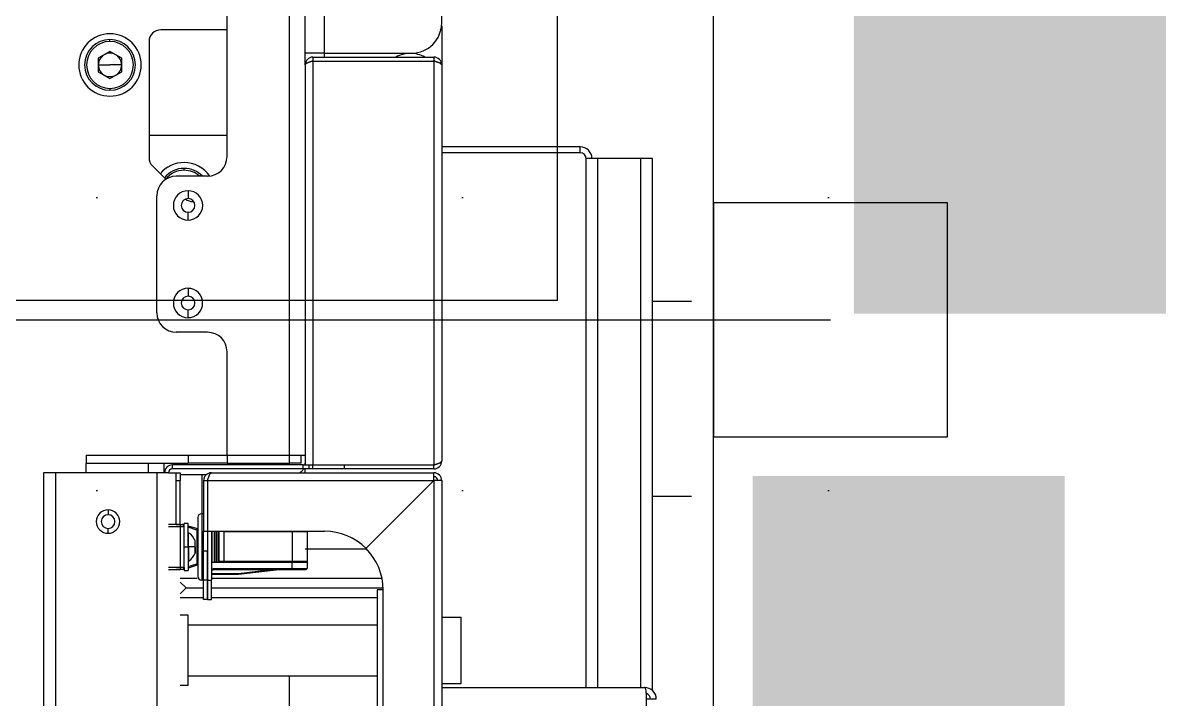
# Model space of a CAD drawing. Header units: millimetres. Extents: x -15291 to 293567, y -98510 to 49398.
# Drawn here: x 51703 to 51996, y 25802.8 to 25976.1 of the extents above; entities that cross this region are included whole.
import ezdxf
from ezdxf.lldxf.tags import DXFTag

# ---------------------------------------------------------------- set-up
doc = ezdxf.new("R2010")
doc.units = ezdxf.units.MM
doc.header["$LTSCALE"] = 50
doc.header["$MEASUREMENT"] = 0
doc.linetypes.add('AUSGEZOGEN', pattern=[0])
for name, color, linetype in [('DV16_Standard', 7, 'CONTINUOUS'), ('EL01', 7, 'AUSGEZOGEN'), ('EQUIP1', 7, 'AUSGEZOGEN'), ('FFU', 4, 'CONTINUOUS'), ('RASTER', 30, 'AUSGEZOGEN'), ('RW01', 4, 'AUSGEZOGEN')]:
    doc.layers.add(name, color=color, linetype=linetype)
tags = doc.linetypes.add('DIVIDE2', pattern=[0.625, 0.25, -0.125, 0, -0.125, 0, -0.125]).pattern_tags.tags
tags[14:15] = [DXFTag(74, 4), DXFTag(75, 0), DXFTag(340, '0'), DXFTag(46, 0.0), DXFTag(50, 0.0), DXFTag(44, 0.0), DXFTag(45, 0.0)]
tags[12:13] = [DXFTag(74, 4), DXFTag(75, 0), DXFTag(340, '0'), DXFTag(46, 0.0), DXFTag(50, 0.0), DXFTag(44, 0.0), DXFTag(45, 0.0)]
tags[10:11] = [DXFTag(74, 4), DXFTag(75, 0), DXFTag(340, '0'), DXFTag(46, 0.0), DXFTag(50, 0.0), DXFTag(44, 0.0), DXFTag(45, 0.0)]
tags[8:9] = [DXFTag(74, 4), DXFTag(75, 0), DXFTag(340, '0'), DXFTag(46, 0.0), DXFTag(50, 0.0), DXFTag(44, 0.0), DXFTag(45, 0.0)]
tags[6:7] = [DXFTag(74, 4), DXFTag(75, 0), DXFTag(340, '0'), DXFTag(46, 0.0), DXFTag(50, 0.0), DXFTag(44, 0.0), DXFTag(45, 0.0)]
tags[4:5] = [DXFTag(74, 4), DXFTag(75, 0), DXFTag(340, '0'), DXFTag(46, 0.0), DXFTag(50, 0.0), DXFTag(44, 0.0), DXFTag(45, 0.0)]

msp = doc.modelspace()

# ---------------------------------------------------------------- hatches: boundary and pattern name
at = {"layer": 'FFU'}
h = msp.add_hatch(dxfattribs=at)
h.set_pattern_fill('DOTS,_I', color=256, scale=1500, style=2)
h.set_pattern_definition([(0, (1800, -3600), (46.875, 93.75), [0, -93.75])])
h.paths.add_polyline_path([(51010, 25900), (51910, 25900), (51910, 27100), (51010, 27100)])
h = msp.add_hatch(dxfattribs=at)
h.set_pattern_fill('DOTS,_I', color=256, scale=1500, style=2)
h.set_pattern_definition([(0, (1800, -4800), (46.875, 93.75), [0, -93.75])])
h.paths.add_polyline_path([(51010, 24700), (51910, 24700), (51910, 25900), (51010, 25900)])

# ---------------------------------------------------------------- linework, layer by layer
at = {"layer": 'DV16_Standard', "color": 7, "linetype": 'Continuous', "ltscale": 254}
for p, q in [((51755.34, 25941.82), (51755.34, 25980.22)), ((51771.34, 25865.32), (51771.34, 25980.22)), ((51775.34, 25968.32), (51775.34, 25979.82)), ((51780.34, 25968.32), (51780.34, 25979.82)), ((51810.34, 25976.07), (51810.34, 25980.07)), ((51810.34, 25975.32), (51810.34, 25965.32)), ((51725.34, 25971.32), (51725.34, 25971.82)), ((51755.34, 25974.32), (51738.34, 25974.32)), ((51725.34, 25968.79), (51722.34, 25967.05)), ((51728.34, 25967.05), (51725.34, 25968.79)), ((51735.34, 25971.32), (51735.34, 25941.56)), ((51722.34, 25967.05), (51722.34, 25963.59)), ((51728.34, 25963.59), (51728.34, 25967.05)), ((51775.34, 25965.32), (51775.34, 25968.32)), ((51780.34, 25968.32), (51775.34, 25968.32)), ((51777.34, 25967.32), (51808.34, 25967.32)), ((51777.34, 25967.32), (51777.34, 25966.32)), ((51777.34, 25966.32), (51808.34, 25966.32)), ((51777.34, 25966.32), (51777.34, 25862.82)), ((51780.34, 25968.32), (51802.59, 25968.32)), ((51780.34, 25967.32), (51780.34, 25968.32)), ((51808.34, 25967.32), (51808.34, 25966.32)), ((51808.34, 25966.32), (51808.34, 25862.82)), ((51722.34, 25965.32), (51725.34, 25965.32)), ((51722.34, 25963.59), (51725.34, 25961.86)), ((51728.34, 25965.32), (51725.34, 25965.32)), ((51725.34, 25961.86), (51728.34, 25963.59)), ((51775.34, 25965.32), (51775.34, 25862.82)), ((51810.34, 25965.32), (51810.34, 25863.82)), ((51725.34, 25959.32), (51725.34, 25958.82)), ((51735.34, 25947.32), (51755.34, 25947.32)), ((51735.34, 25947.32), (51755.34, 25947.32)), ((51845.84, 25944.32), (51810.34, 25944.32)), ((51845.84, 25944.32), (51810.34, 25944.32)), ((51845.84, 25942.82), (51810.34, 25942.82)), ((51845.84, 25942.82), (51810.34, 25942.82)), ((51845.84, 25942.82), (51845.84, 25944.32)), ((51845.84, 25942.82), (51845.84, 25944.32)), ((51848.84, 25941.32), (51847.34, 25941.32)), ((51847.34, 25805.82), (51847.34, 25941.32)), ((51848.84, 25941.32), (51847.34, 25941.32)), ((51847.34, 25805.82), (51847.34, 25941.32)), ((51850.34, 25941.32), (51848.84, 25941.32)), ((51850.34, 25941.32), (51848.84, 25941.32)), ((51850.34, 25805.82), (51850.34, 25941.32)), ((51861.34, 25941.32), (51850.34, 25941.32)), ((51850.34, 25805.82), (51850.34, 25941.32)), ((51861.34, 25941.32), (51850.34, 25941.32)), ((51861.34, 25805.82), (51861.34, 25941.32)), ((51864.34, 25941.32), (51861.34, 25941.32)), ((51861.34, 25805.82), (51861.34, 25941.32)), ((51864.34, 25941.32), (51861.34, 25941.32)), ((51864.34, 25805.06), (51864.34, 25941.32)), ((51864.34, 25805.06), (51864.34, 25941.32)), ((51736.22, 25939.44), (51739.63, 25936.03)), ((51736.22, 25939.44), (51739.63, 25936.03)), ((51750.34, 25936.82), (51742.34, 25936.82)), ((51750.34, 25936.82), (51742.34, 25936.82)), ((51744.34, 25938.32), (51744.34, 25938.82)), ((51744.34, 25938.32), (51744.34, 25938.82)), ((51737.34, 25901.82), (51737.34, 25931.82)), ((51737.34, 25901.82), (51737.34, 25931.82)), ((51745.34, 25933.08), (51745.34, 25931.08)), ((51745.34, 25933.08), (51745.34, 25931.08)), ((51746.58, 25930.32), (51746.78, 25930.32)), ((51746.58, 25930.32), (51746.78, 25930.32)), ((51745.34, 25925.57), (51745.34, 25927.57)), ((51745.34, 25925.57), (51745.34, 25927.57)), ((51745.34, 25908.08), (51745.34, 25906.08)), ((51745.34, 25908.08), (51745.34, 25906.08)), ((51745.34, 25900.57), (51745.34, 25902.57)), ((51745.34, 25900.57), (51745.34, 25902.57)), ((51750.34, 25896.82), (51742.34, 25896.82)), ((51750.34, 25896.82), (51742.34, 25896.82)), ((51755.34, 25865.32), (51755.34, 25891.82)), ((51755.34, 25865.32), (51755.34, 25891.82)), ((51719.24, 25865.32), (51745.34, 25865.32)), ((51719.24, 25865.32), (51719.24, 25863.32)), ((51719.24, 25865.32), (51745.34, 25865.32)), ((51719.24, 25865.32), (51719.24, 25863.32)), ((51719.24, 25863.32), (51745.34, 25863.32)), ((51719.24, 25863.32), (51745.34, 25863.32)), ((51735.24, 25863.22), (51735.24, 25863.32)), ((51735.24, 25863.22), (51735.24, 25863.32)), ((51745.34, 25865.32), (51755.34, 25865.32)), ((51745.34, 25865.32), (51745.34, 25863.32)), ((51745.34, 25865.32), (51755.34, 25865.32)), ((51745.34, 25865.32), (51745.34, 25863.32)), ((51755.34, 25863.32), (51745.34, 25863.32)), ((51755.34, 25863.32), (51745.34, 25863.32)), ((51755.34, 25865.32), (51755.34, 25863.32)), ((51755.34, 25865.32), (51771.34, 25865.32)), ((51755.34, 25865.32), (51755.34, 25863.32)), ((51755.34, 25865.32), (51771.34, 25865.32)), ((51755.34, 25863.32), (51771.34, 25863.32)), ((51755.34, 25863.32), (51771.34, 25863.32)), ((51771.34, 25863.32), (51771.34, 25865.32)), ((51771.34, 25865.32), (51775.34, 25865.32)), ((51771.34, 25863.32), (51771.34, 25865.32)), ((51771.34, 25865.32), (51775.34, 25865.32)), ((51774.34, 25863.32), (51771.34, 25863.32)), ((51774.34, 25863.32), (51771.34, 25863.32)), ((51774.34, 25863.32), (51774.34, 25865.32)), ((51774.34, 25863.32), (51774.34, 25865.32)), ((51711.34, 25860.82), (51708.34, 25860.82)), ((51708.34, 25860.82), (51708.34, 25724.82)), ((51711.34, 25860.82), (51708.34, 25860.82)), ((51708.34, 25860.82), (51708.34, 25435.32)), ((51737.34, 25860.82), (51711.34, 25860.82)), ((51711.34, 25860.82), (51711.34, 25731.82)), ((51737.34, 25860.82), (51711.34, 25860.82)), ((51719.24, 25860.82), (51719.24, 25863.22)), ((51735.24, 25863.22), (51719.24, 25863.22)), ((51719.24, 25860.82), (51719.24, 25863.22)), ((51735.24, 25863.22), (51719.24, 25863.22)), ((51739.24, 25863.22), (51735.24, 25863.22)), ((51735.24, 25860.82), (51735.24, 25863.22)), ((51739.24, 25863.22), (51735.24, 25863.22)), ((51735.24, 25860.82), (51735.24, 25863.22)), ((51740.34, 25860.82), (51737.34, 25860.82)), ((51737.34, 25860.82), (51737.34, 25708.82)), ((51740.34, 25860.82), (51737.34, 25860.82)), ((51739.24, 25860.82), (51739.24, 25863.22)), ((51739.24, 25860.82), (51739.24, 25863.22)), ((51740.34, 25860.82), (51742.34, 25860.82)), ((51740.34, 25860.82), (51742.34, 25860.82)), ((51741.34, 25861.82), (51741.34, 25862.82)), ((51774.84, 25862.82), (51741.34, 25862.82)), ((51741.34, 25861.82), (51741.34, 25862.82)), ((51774.84, 25862.82), (51741.34, 25862.82)), ((51774.84, 25861.82), (51741.34, 25861.82)), ((51774.84, 25861.82), (51741.34, 25861.82)), ((51742.34, 25860.82), (51743.34, 25860.82)), ((51742.34, 25858.82), (51742.34, 25860.82)), ((51742.34, 25860.82), (51743.34, 25860.82)), ((51742.34, 25858.82), (51742.34, 25860.82)), ((51743.34, 25860.82), (51743.34, 25858.82)), ((51743.34, 25860.82), (51743.34, 25858.82)), ((51751.34, 25860.82), (51808.34, 25860.82)), ((51751.34, 25860.82), (51808.34, 25860.82)), ((51774.84, 25861.82), (51774.84, 25862.82)), ((51774.84, 25862.82), (51775.34, 25862.82)), ((51774.84, 25861.82), (51774.84, 25862.82)), ((51774.84, 25862.82), (51775.34, 25862.82)), ((51776.34, 25861.82), (51774.84, 25861.82)), ((51776.34, 25861.82), (51774.84, 25861.82)), ((51775.34, 25862.82), (51777.34, 25862.82)), ((51775.34, 25862.82), (51777.34, 25862.82)), ((51775.34, 25860.82), (51775.34, 25861.82)), ((51775.34, 25860.82), (51775.34, 25861.82)), ((51776.34, 25861.82), (51776.34, 25862.82)), ((51776.34, 25861.82), (51776.34, 25862.82)), ((51777.34, 25861.82), (51776.34, 25861.82)), ((51777.34, 25861.82), (51776.34, 25861.82)), ((51777.34, 25861.82), (51777.34, 25862.82)), ((51777.34, 25862.82), (51808.34, 25862.82)), ((51777.34, 25861.82), (51777.34, 25862.82)), ((51777.34, 25862.82), (51808.34, 25862.82)), ((51785.34, 25861.82), (51777.34, 25861.82)), ((51785.34, 25861.82), (51777.34, 25861.82)), ((51785.34, 25862.82), (51785.34, 25861.82)), ((51785.34, 25862.82), (51785.34, 25861.82)), ((51808.34, 25861.82), (51785.34, 25861.82)), ((51808.34, 25861.82), (51785.34, 25861.82)), ((51808.34, 25861.82), (51808.34, 25862.82)), ((51808.34, 25861.82), (51808.34, 25862.82)), ((51808.34, 25858.82), (51808.34, 25860.82)), ((51808.34, 25858.82), (51808.34, 25860.82)), ((51742.34, 25858.82), (51743.34, 25858.82)), ((51742.34, 25847.57), (51742.34, 25858.82)), ((51742.34, 25858.82), (51743.34, 25858.82)), ((51742.34, 25847.57), (51742.34, 25858.82)), ((51743.34, 25847.57), (51743.34, 25858.82)), ((51743.34, 25847.57), (51743.34, 25858.82)), ((51750.05, 25860.32), (51744.34, 25860.32)), ((51750.05, 25860.32), (51744.34, 25860.32)), ((51748.84, 25860.32), (51748.84, 25850.32)), ((51748.84, 25860.32), (51748.84, 25850.32)), ((51749.34, 25858.82), (51749.34, 25845.82)), ((51749.34, 25858.82), (51750.34, 25858.82)), ((51749.34, 25858.82), (51749.34, 25845.82)), ((51749.34, 25858.82), (51750.34, 25858.82)), ((51750.34, 25858.82), (51750.34, 25845.82)), ((51750.34, 25858.82), (51808.34, 25858.82)), ((51750.34, 25858.82), (51750.34, 25845.82)), ((51750.34, 25858.82), (51808.34, 25858.82)), ((51808.34, 25858.82), (51790.94, 25841.43)), ((51808.34, 25858.82), (51790.94, 25841.43)), ((51808.34, 25858.82), (51790.94, 25841.43)), ((51808.34, 25858.82), (51790.94, 25841.43)), ((51808.34, 25858.82), (51808.34, 25614.32)), ((51810.34, 25858.82), (51808.34, 25858.82)), ((51808.34, 25858.82), (51808.34, 25614.32)), ((51808.34, 25858.82), (51808.34, 25457.32)), ((51810.34, 25858.82), (51808.34, 25858.82)), ((51808.34, 25858.82), (51808.34, 25457.32)), ((51810.34, 25858.82), (51810.34, 25614.32)), ((51810.34, 25858.82), (51810.34, 25614.32)), ((51810.34, 25858.82), (51810.34, 25511.82)), ((51810.34, 25858.82), (51810.34, 25511.82)), ((51724.84, 25851.32), (51724.84, 25850.08)), ((51724.84, 25851.32), (51724.84, 25850.08)), ((51747.84, 25849.32), (51747.84, 25834.32)), ((51747.84, 25849.32), (51747.84, 25834.32)), ((51749.34, 25850.32), (51748.84, 25850.32)), ((51748.84, 25850.32), (51748.84, 25833.32)), ((51749.34, 25850.32), (51748.84, 25850.32)), ((51748.84, 25850.32), (51748.84, 25833.32)), ((51724.84, 25845.32), (51724.84, 25846.57)), ((51724.84, 25845.32), (51724.84, 25846.57)), ((51743.34, 25847.57), (51740.34, 25847.57)), ((51743.34, 25847.57), (51740.34, 25847.57)), ((51740.34, 25847.07), (51743.34, 25847.07)), ((51740.34, 25847.07), (51743.34, 25847.07)), ((51742.34, 25847.57), (51743.34, 25847.57)), ((51742.34, 25847.57), (51743.34, 25847.57)), ((51743.34, 25847.57), (51743.34, 25847.07)), ((51743.34, 25847.57), (51744.04, 25847.57)), ((51743.34, 25847.57), (51743.84, 25847.57)), ((51743.34, 25847.57), (51743.34, 25847.07)), ((51743.34, 25847.57), (51744.04, 25847.57)), ((51743.34, 25847.57), (51743.84, 25847.57)), ((51743.34, 25847.07), (51743.34, 25836.57)), ((51743.34, 25847.07), (51744.34, 25847.07)), ((51743.34, 25847.07), (51743.34, 25836.57)), ((51743.34, 25847.07), (51744.34, 25847.07)), ((51743.84, 25847.57), (51744.34, 25847.57)), ((51743.84, 25847.57), (51744.34, 25847.57)), ((51744.04, 25847.57), (51744.34, 25847.57)), ((51744.04, 25847.57), (51744.34, 25847.57)), ((51744.34, 25847.12), (51744.34, 25847.82)), ((51745.34, 25847.82), (51744.34, 25847.82)), ((51744.34, 25847.12), (51744.34, 25847.82)), ((51745.34, 25847.82), (51744.34, 25847.82)), ((51744.34, 25836.57), (51744.34, 25847.07)), ((51744.34, 25836.57), (51744.34, 25847.07)), ((51745.34, 25841.82), (51745.34, 25847.82)), ((51745.34, 25841.82), (51745.34, 25847.82)), ((51745.34, 25847.26), (51747.41, 25846.63)), ((51745.34, 25847.26), (51747.41, 25846.63)), ((51747.62, 25846.15), (51745.34, 25846.85)), ((51747.62, 25846.15), (51745.34, 25846.85)), ((51747.62, 25846.15), (51747.62, 25837.5)), ((51747.62, 25846.15), (51747.62, 25837.5)), ((51749.34, 25840.82), (51749.34, 25845.82)), ((51749.34, 25845.82), (51750.34, 25845.82)), ((51749.34, 25840.82), (51749.34, 25845.82)), ((51749.34, 25845.82), (51750.34, 25845.82)), ((51750.34, 25845.82), (51750.34, 25840.82)), ((51750.34, 25845.82), (51780.34, 25845.82)), ((51750.34, 25845.82), (51750.34, 25840.82)), ((51750.34, 25845.82), (51780.34, 25845.82)), ((51751.34, 25845.82), (51751.34, 25833.32)), ((51751.34, 25845.82), (51751.34, 25833.32)), ((51751.43, 25837.92), (51751.43, 25845.82)), ((51751.43, 25837.92), (51751.43, 25845.82)), ((51751.54, 25837.92), (51751.54, 25845.82)), ((51751.54, 25837.92), (51751.54, 25845.82)), ((51752, 25845.82), (51752, 25837.92)), ((51752, 25845.82), (51752, 25837.92)), ((51752.11, 25845.82), (51752.11, 25837.92)), ((51752.11, 25845.82), (51752.11, 25837.92)), ((51752.57, 25845.82), (51752.57, 25837.92)), ((51752.57, 25845.82), (51752.57, 25837.92)), ((51752.69, 25845.82), (51752.69, 25837.92)), ((51752.69, 25845.82), (51752.69, 25837.92)), ((51753.14, 25845.82), (51753.14, 25837.92)), ((51753.14, 25845.82), (51753.14, 25837.92)), ((51753.26, 25845.82), (51753.26, 25838.17)), ((51753.26, 25845.82), (51753.26, 25838.17)), ((51745.49, 25841.82), (51745.49, 25845.47)), ((51745.49, 25841.82), (51745.49, 25845.47)), ((51747.14, 25841.82), (51747.14, 25843.42)), ((51747.14, 25841.82), (51747.14, 25843.42)), ((51747.15, 25841.82), (51747.15, 25843.38)), ((51747.15, 25841.82), (51747.15, 25843.38)), ((51772, 25845.67), (51754.51, 25845.67)), ((51754.51, 25845.67), (51754.51, 25838.17)), ((51772, 25845.67), (51754.51, 25845.67)), ((51754.51, 25845.67), (51754.51, 25838.17)), ((51775.94, 25845.67), (51772, 25845.67)), ((51772, 25845.67), (51772, 25838.17)), ((51775.94, 25845.67), (51772, 25845.67)), ((51772, 25845.67), (51772, 25838.17)), ((51775.94, 25838.17), (51775.94, 25845.67)), ((51775.94, 25838.17), (51775.94, 25845.67)), ((51744.34, 25841.82), (51745.34, 25841.82)), ((51744.34, 25841.82), (51745.34, 25841.82)), ((51745.49, 25841.82), (51745.34, 25841.82)), ((51745.34, 25841.82), (51745.34, 25835.82)), ((51745.49, 25841.82), (51745.34, 25841.82)), ((51745.34, 25841.82), (51745.34, 25835.82)), ((51745.49, 25841.82), (51745.49, 25838.17)), ((51747.14, 25841.82), (51745.49, 25841.82)), ((51745.49, 25841.82), (51745.49, 25838.17)), ((51747.14, 25841.82), (51745.49, 25841.82)), ((51747.14, 25841.82), (51747.14, 25840.23)), ((51747.14, 25841.82), (51747.15, 25841.82)), ((51747.14, 25841.82), (51747.14, 25840.23)), ((51747.14, 25841.82), (51747.15, 25841.82)), ((51747.15, 25840.27), (51747.15, 25841.82)), ((51747.15, 25840.27), (51747.15, 25841.82)), ((51749.34, 25833.32), (51749.34, 25840.82)), ((51749.34, 25840.82), (51750.34, 25840.82)), ((51749.34, 25833.32), (51749.34, 25840.82)), ((51749.34, 25840.82), (51750.34, 25840.82)), ((51750.34, 25840.82), (51750.34, 25833.32)), ((51750.34, 25833.32), (51750.34, 25840.82)), ((51750.34, 25840.82), (51750.34, 25833.32)), ((51750.34, 25833.32), (51750.34, 25840.82)), ((51775.34, 25841.32), (51791.05, 25841.32)), ((51775.34, 25841.32), (51791.05, 25841.32)), ((51745.34, 25836.79), (51747.62, 25837.5)), ((51745.34, 25836.79), (51747.62, 25837.5)), ((51747.41, 25837.02), (51745.34, 25836.38)), ((51747.41, 25837.02), (51745.34, 25836.38)), ((51751.34, 25837.92), (51751.43, 25837.92)), ((51751.34, 25837.92), (51751.43, 25837.92)), ((51751.43, 25837.92), (51751.54, 25837.92)), ((51751.43, 25837.92), (51751.54, 25837.92)), ((51751.54, 25837.92), (51752, 25837.92)), ((51751.54, 25837.92), (51752, 25837.92)), ((51752, 25837.92), (51752.11, 25837.92)), ((51752, 25837.92), (51752.11, 25837.92)), ((51752.11, 25837.92), (51752.57, 25837.92)), ((51752.11, 25837.92), (51752.57, 25837.92)), ((51752.57, 25837.92), (51752.69, 25837.92)), ((51752.57, 25837.92), (51752.69, 25837.92)), ((51752.69, 25837.92), (51753.14, 25837.92)), ((51752.69, 25837.92), (51753.14, 25837.92)), ((51753.14, 25837.92), (51753.21, 25837.92)), ((51753.14, 25837.92), (51753.21, 25837.92)), ((51753.21, 25837.92), (51754.43, 25837.92)), ((51753.21, 25837.92), (51754.43, 25837.92)), ((51753.26, 25838.17), (51754.51, 25838.17)), ((51753.26, 25838.17), (51754.51, 25838.17)), ((51754.43, 25837.92), (51772, 25837.92)), ((51754.43, 25837.92), (51772, 25837.92)), ((51754.51, 25838.17), (51772, 25838.17)), ((51754.51, 25838.17), (51772, 25838.17)), ((51771.94, 25837.92), (51771.94, 25836.27)), ((51771.94, 25837.92), (51771.94, 25836.27)), ((51772, 25838.17), (51775.94, 25838.17)), ((51772, 25838.17), (51775.94, 25838.17)), ((51772, 25837.92), (51775.69, 25837.92)), ((51772, 25837.92), (51775.69, 25837.92)), ((51772.59, 25837.92), (51772.54, 25837.92)), ((51772.59, 25837.92), (51772.54, 25837.92)), ((51775.94, 25836.52), (51775.94, 25838.17)), ((51775.94, 25836.52), (51775.94, 25838.17)), ((51743.34, 25836.57), (51740.34, 25836.57)), ((51743.34, 25836.57), (51740.34, 25836.57)), ((51740.34, 25836.07), (51743.34, 25836.07)), ((51740.34, 25836.07), (51743.34, 25836.07)), ((51743.34, 25836.07), (51742.34, 25836.07)), ((51743.34, 25836.07), (51742.34, 25836.07)), ((51744.34, 25836.57), (51743.34, 25836.57)), ((51743.34, 25836.57), (51743.34, 25836.07)), ((51744.34, 25836.57), (51743.34, 25836.57)), ((51743.34, 25836.57), (51743.34, 25836.07)), ((51743.84, 25836.07), (51743.34, 25836.07)), ((51744.04, 25836.07), (51743.34, 25836.07)), ((51743.84, 25836.07), (51743.34, 25836.07)), ((51744.04, 25836.07), (51743.34, 25836.07)), ((51744.34, 25836.07), (51743.84, 25836.07)), ((51744.34, 25836.07), (51743.84, 25836.07)), ((51744.34, 25836.07), (51744.04, 25836.07)), ((51744.34, 25836.07), (51744.04, 25836.07)), ((51744.34, 25836.57), (51744.34, 25835.82)), ((51744.34, 25836.57), (51744.34, 25835.82)), ((51744.34, 25835.82), (51745.34, 25835.82)), ((51744.34, 25835.82), (51745.34, 25835.82)), ((51751.34, 25836.07), (51751.89, 25836.27)), ((51751.34, 25836.07), (51751.89, 25836.27)), ((51751.34, 25835.8), (51751.94, 25836.02)), ((51751.34, 25835.8), (51751.94, 25836.02)), ((51751.34, 25835.02), (51758.26, 25835.02)), ((51751.34, 25835.02), (51758.26, 25835.02)), ((51758.27, 25834.72), (51751.34, 25834.72)), ((51758.27, 25834.72), (51751.34, 25834.72)), ((51751.89, 25836.27), (51771.94, 25836.27)), ((51751.89, 25836.27), (51751.94, 25836.02)), ((51751.89, 25836.27), (51771.94, 25836.27)), ((51751.89, 25836.27), (51751.94, 25836.02)), ((51751.94, 25836.02), (51771.94, 25836.02)), ((51751.94, 25836.02), (51771.94, 25836.02)), ((51758.26, 25835.02), (51766.77, 25836.02)), ((51758.26, 25835.02), (51766.77, 25836.02)), ((51758.26, 25835.02), (51758.27, 25834.72)), ((51758.26, 25835.02), (51758.27, 25834.72)), ((51769.34, 25836.02), (51758.27, 25834.72)), ((51769.34, 25836.02), (51758.27, 25834.72)), ((51771.94, 25836.27), (51775.67, 25836.27)), ((51771.94, 25836.02), (51771.94, 25836.27)), ((51771.94, 25836.27), (51775.67, 25836.27)), ((51771.94, 25836.02), (51771.94, 25836.27)), ((51771.94, 25836.02), (51775.44, 25836.02)), ((51771.94, 25836.02), (51775.44, 25836.02)), ((51743.34, 25833.82), (51747.64, 25833.82)), ((51743.34, 25833.82), (51747.64, 25833.82)), ((51743.34, 25832.82), (51744.84, 25831.32)), ((51743.34, 25832.82), (51744.84, 25831.32)), ((51744.84, 25831.32), (51743.34, 25829.82)), ((51744.84, 25831.32), (51743.34, 25829.82)), ((51744.84, 25831.32), (51749.34, 25831.32)), ((51744.84, 25831.32), (51749.34, 25831.32)), ((51744.84, 25831.32), (51749.34, 25831.32)), ((51744.84, 25831.32), (51749.34, 25831.32)), ((51749.34, 25833.32), (51748.84, 25833.32)), ((51749.34, 25833.32), (51748.84, 25833.32)), ((51749.34, 25828.32), (51749.34, 25833.32)), ((51750.34, 25833.32), (51749.34, 25833.32)), ((51749.34, 25828.32), (51749.34, 25833.32)), ((51750.34, 25833.32), (51749.34, 25833.32)), ((51750.34, 25828.32), (51750.34, 25833.32)), ((51750.34, 25833.32), (51751.34, 25833.32)), ((51750.34, 25833.32), (51750.34, 25828.32)), ((51750.34, 25828.32), (51750.34, 25833.32)), ((51750.34, 25833.32), (51751.34, 25833.32)), ((51750.34, 25833.32), (51750.34, 25828.32)), ((51751.34, 25833.82), (51795.03, 25833.82)), ((51751.34, 25833.82), (51795.03, 25833.82)), ((51751.34, 25828.32), (51751.34, 25833.32)), ((51751.34, 25828.32), (51751.34, 25833.32)), ((51751.34, 25831.32), (51795.33, 25831.32)), ((51751.34, 25831.32), (51795.33, 25831.32)), ((51751.34, 25831.32), (51795.33, 25831.32)), ((51751.34, 25831.32), (51795.33, 25831.32)), ((51743.34, 25828.82), (51749.34, 25828.82)), ((51743.34, 25828.82), (51749.34, 25828.82)), ((51750.34, 25828.32), (51749.34, 25828.32)), ((51750.34, 25828.32), (51749.34, 25828.32)), ((51750.34, 25828.32), (51751.34, 25828.32)), ((51750.34, 25828.32), (51751.34, 25828.32)), ((51751.34, 25828.82), (51793.84, 25828.82)), ((51751.34, 25828.82), (51793.84, 25828.82)), ((51795.34, 25830.82), (51793.84, 25830.82)), ((51793.84, 25830.82), (51793.84, 25616.32)), ((51793.84, 25830.82), (51793.84, 25616.32)), ((51795.34, 25830.82), (51793.84, 25830.82)), ((51793.84, 25830.82), (51793.84, 25457.32)), ((51793.84, 25830.82), (51793.84, 25457.32)), ((51795.34, 25616.32), (51795.34, 25830.82)), ((51795.34, 25616.32), (51795.34, 25830.82)), ((51795.34, 25457.32), (51795.34, 25830.82)), ((51795.34, 25457.32), (51795.34, 25830.82)), ((51745.34, 25824.32), (51743.34, 25824.32)), ((51745.34, 25824.32), (51743.34, 25824.32)), ((51745.34, 25806.32), (51745.34, 25824.32)), ((51745.34, 25806.32), (51745.34, 25824.32)), ((51810.34, 25823.82), (51815.34, 25823.82)), ((51810.34, 25823.82), (51815.34, 25823.82)), ((51815.34, 25806.82), (51815.34, 25823.82)), ((51815.34, 25806.82), (51815.34, 25823.82)), ((51745.34, 25821.82), (51793.84, 25821.82)), ((51745.34, 25821.82), (51793.84, 25821.82)), ((51745.34, 25808.82), (51793.84, 25808.82)), ((51745.34, 25808.82), (51793.84, 25808.82)), ((51771.34, 25419.32), (51771.34, 25808.82)), ((51745.34, 25806.32), (51743.34, 25806.32)), ((51745.34, 25806.32), (51743.34, 25806.32)), ((51810.34, 25806.82), (51815.34, 25806.82)), ((51810.34, 25806.82), (51815.34, 25806.82)), ((51810.34, 25805.82), (51862.34, 25805.82)), ((51810.34, 25805.82), (51862.34, 25805.82)), ((51862.86, 25502.82), (51862.86, 25802.82)), ((51865.34, 25802.82), (51862.86, 25802.82)), ((51862.86, 25502.82), (51862.86, 25802.82)), ((51865.34, 25802.82), (51862.86, 25802.82))]:
    msp.add_line(p, q, dxfattribs=at)
at = {"layer": 'DV16_Standard', "color": 7, "linetype": 'DIVIDE2', "ltscale": 254}
for p, q in [((51864.34, 25904.82), (51874.34, 25904.82)), ((51864.34, 25904.82), (51874.34, 25904.82)), ((51864.34, 25854.82), (51874.34, 25854.82)), ((51864.34, 25854.82), (51874.34, 25854.82))]:
    msp.add_line(p, q, dxfattribs=at)
at = {"layer": 'DV16_Standard', "color": 7, "linetype": 'Continuous', "ltscale": 254}
for centre, radius, start, end in [((51802.59, 25976.07), 7.75, 270, 0), ((51808.34, 25975.32), 2, 328.1339, 0), ((51725.34, 25965.32), 8, 90, 270), ((51725.34, 25965.32), 6.5, 90, 270), ((51725.34, 25965.32), 8, 270, 90), ((51725.34, 25965.32), 6.5, 270, 90), ((51738.34, 25971.32), 3, 90, 180), ((51725.34, 25965.32), 6, 90, 270), ((51725.34, 25965.32), 6, 270, 90), ((51725.34, 25965.32), 3, 120, 180), ((51725.34, 25965.32), 3, 60, 120), ((51725.34, 25965.32), 3, 0, 60), ((51777.34, 25965.32), 2, 90, 180), ((51802.34, 25960.52), 7.75, 90, 118.6674), ((51802.34, 25960.52), 7.75, 61.3326, 90), ((51808.34, 25965.32), 2, 0, 90), ((51725.34, 25965.32), 3, 180, 240), ((51725.34, 25965.32), 3, 300, 0), ((51725.34, 25965.32), 3, 240, 300), ((51845.84, 25941.32), 3, 0, 90), ((51845.84, 25941.32), 3, 0, 90), ((51845.84, 25941.32), 1.5, 0, 90), ((51845.84, 25941.32), 1.5, 0, 90), ((51738.34, 25941.56), 3, 180, 225), ((51738.34, 25941.56), 3, 180, 225), ((51744.34, 25932.32), 8, 90, 140.0709), ((51744.34, 25932.32), 8, 90, 140.0709), ((51744.34, 25932.32), 8, 34.5325, 90), ((51744.34, 25932.32), 8, 34.5325, 90), ((51750.34, 25941.82), 5, 270, 0), ((51750.34, 25941.82), 5, 270, 0), ((51742.34, 25931.82), 5, 90, 180), ((51742.34, 25931.82), 5, 90, 180), ((51744.34, 25932.32), 6.5, 90, 141.2453), ((51744.34, 25932.32), 6.5, 90, 141.2453), ((51744.34, 25932.32), 6, 90, 141.7681), ((51744.34, 25932.32), 6, 90, 141.7681), ((51744.34, 25932.32), 6.5, 43.8131, 90), ((51744.34, 25932.32), 6.5, 43.8131, 90), ((51744.34, 25932.32), 6, 48.5904, 90), ((51744.34, 25932.32), 6, 48.5904, 90), ((51745.34, 25929.32), 3.76, 90, 270), ((51745.34, 25929.32), 3.76, 90, 270), ((51745.34, 25929.32), 1.76, 90, 270), ((51745.34, 25929.32), 1.76, 90, 270), ((51746.58, 25933.32), 3, 231.7542, 270), ((51746.58, 25933.32), 3, 231.7542, 270), ((51745.34, 25929.32), 3.76, 270, 90), ((51745.34, 25929.32), 3.76, 270, 90), ((51745.34, 25929.32), 1.76, 270, 90), ((51745.34, 25929.32), 1.76, 270, 90), ((51744.34, 25932.32), 3, 318.1899, 321.3943), ((51744.34, 25932.32), 3, 318.1899, 321.3943), ((51745.34, 25904.32), 3.76, 90, 270), ((51745.34, 25904.32), 3.76, 90, 270), ((51745.34, 25904.32), 3.75, 270, 90), ((51745.34, 25904.32), 3.75, 270, 90), ((51745.34, 25904.32), 1.76, 90, 270), ((51745.34, 25904.32), 1.76, 90, 270), ((51745.34, 25904.32), 1.76, 270, 90), ((51745.34, 25904.32), 1.76, 270, 90), ((51742.34, 25901.82), 5, 180, 270), ((51742.34, 25901.82), 5, 180, 270), ((51750.34, 25891.82), 5, 0, 90), ((51750.34, 25891.82), 5, 0, 90), ((51772.34, 25863.32), 3, 350.4059, 0), ((51772.34, 25863.32), 3, 350.4059, 0), ((51808.34, 25863.82), 2, 270, 0), ((51808.34, 25863.82), 2, 270, 0), ((51741.34, 25860.82), 2, 90, 180), ((51741.34, 25860.82), 2, 90, 180), ((51741.34, 25860.82), 1, 90, 180), ((51741.34, 25860.82), 1, 90, 180), ((51751.34, 25858.82), 2, 90, 180), ((51751.34, 25858.82), 2, 90, 180), ((51772.34, 25863.32), 3, 303.5573, 330), ((51772.34, 25863.32), 3, 303.5573, 330), ((51808.34, 25858.82), 2, 0, 90), ((51808.34, 25858.82), 2, 0, 90), ((51744.34, 25855.32), 5, 90, 101.537), ((51744.34, 25855.32), 5, 90, 101.537), ((51808.34, 25858.82), 1, 0, 90), ((51808.34, 25858.82), 1, 0, 90), ((51724.84, 25848.32), 3, 0, 180), ((51724.84, 25848.32), 3, 0, 180), ((51724.84, 25848.32), 1.76, 90, 270), ((51724.84, 25848.32), 1.76, 90, 270), ((51724.84, 25848.32), 1.76, 270, 90), ((51724.84, 25848.32), 1.76, 270, 90), ((51748.84, 25849.32), 1, 90, 180), ((51748.84, 25849.32), 1, 90, 180), ((51724.84, 25848.32), 3, 180, 0), ((51724.84, 25848.32), 3, 180, 0), ((51743.84, 25847.07), 0.5, 0, 90), ((51743.84, 25847.07), 0.5, 0, 90), ((51775.69, 25845.67), 0.25, 0, 36.8699), ((51775.69, 25845.67), 0.25, 0, 36.8699), ((51780.34, 25830.82), 15, 45, 90), ((51780.34, 25830.82), 15, 45, 90), ((51745.44, 25845.39), 0.1, 56.0854, 180), ((51745.44, 25845.39), 0.1, 56.0854, 180), ((51743.04, 25841.82), 4.4, 21.2377, 56.0854), ((51743.04, 25841.82), 4.4, 21.2377, 56.0854), ((51747.05, 25843.38), 0.1, 0, 21.2377), ((51747.05, 25843.38), 0.1, 0, 21.2377), ((51743.04, 25841.82), 4.4, 303.9146, 338.7623), ((51743.04, 25841.82), 4.4, 303.9146, 338.7623), ((51747.05, 25840.27), 0.1, 338.7623, 0), ((51747.05, 25840.27), 0.1, 338.7623, 0), ((51780.34, 25830.82), 15, 0, 45), ((51780.34, 25830.82), 15, 0, 45), ((51745.44, 25838.26), 0.1, 180, 303.9146), ((51745.44, 25838.26), 0.1, 180, 303.9146), ((51775.69, 25838.17), 0.25, 270, 0), ((51775.69, 25838.17), 0.25, 270, 0), ((51743.84, 25836.57), 0.5, 270, 0), ((51743.84, 25836.57), 0.5, 270, 0), ((51748.84, 25834.32), 1, 180, 270), ((51748.84, 25834.32), 1, 180, 270), ((51775.44, 25836.52), 0.5, 269.9934, 0.0066), ((51775.44, 25836.52), 0.5, 269.9934, 0.0066), ((51775.43, 25836.26), 0.242, 272.0431, 1.9068), ((51775.43, 25836.26), 0.242, 272.0431, 1.9068), ((51775.68, 25836.53), 0.258, 267.9556, 358.3491), ((51775.68, 25836.53), 0.258, 267.9556, 358.3491), ((51862.34, 25802.82), 3, 0.0001, 90), ((51862.34, 25802.82), 3, 0.0001, 90), ((51862.34, 25802.82), 1.5, 0.0002, 72.2171), ((51862.34, 25802.82), 1.5, 0.0002, 72.2171)]:
    msp.add_arc(centre, radius, start, end, dxfattribs=at)
for centre, major_axis, ratio, start_param, end_param in [((51772, 25845.67), (0, -0.25), 0.016279, 1.570796, 2.214297), ((51772, 25845.67), (0, -0.25), 0.016279, 1.570796, 2.214297), ((51753.21, 25838.17), (0, -0.25), 0.207912, 0, 1.570796), ((51753.21, 25838.17), (0, -0.25), 0.207912, 0, 1.570796), ((51772, 25838.17), (0, 0.25), 0.016279, 3.141593, 4.712389), ((51772, 25838.17), (0, 0.25), 0.016279, 3.141593, 4.712389), ((51862.34, 25802.82), (0, -3), 0.173648, 1.570796, 3.141593), ((51862.34, 25802.82), (0, -3), 0.173648, 1.570796, 3.141593)]:
    msp.add_ellipse(centre, major_axis=major_axis, ratio=ratio, start_param=start_param, end_param=end_param, dxfattribs=at)
for points, knots in [([(51777.34, 25966.32), (51777.29, 25966.31), (51777.19, 25966.28), (51777.05, 25966.23), (51776.91, 25966.19), (51776.77, 25966.14), (51776.64, 25966.09), (51776.51, 25966.05), (51776.38, 25966), (51776.25, 25965.96), (51776.14, 25965.91), (51776.03, 25965.87), (51775.92, 25965.82), (51775.82, 25965.78), (51775.73, 25965.73), (51775.65, 25965.69), (51775.58, 25965.64), (51775.52, 25965.59), (51775.46, 25965.55), (51775.42, 25965.5), (51775.38, 25965.46), (51775.36, 25965.41), (51775.34, 25965.37), (51775.34, 25965.34), (51775.34, 25965.32)], [0, 0, 0, 0, 0.045455, 0.090909, 0.136364, 0.181818, 0.227273, 0.272727, 0.318182, 0.363636, 0.409091, 0.454545, 0.5, 0.545455, 0.590909, 0.636364, 0.681818, 0.727273, 0.772727, 0.818182, 0.863636, 0.909091, 0.954545, 1, 1, 1, 1]), ([(51810.34, 25965.32), (51810.34, 25965.34), (51810.33, 25965.37), (51810.32, 25965.41), (51810.29, 25965.46), (51810.26, 25965.5), (51810.21, 25965.55), (51810.16, 25965.59), (51810.09, 25965.64), (51810.02, 25965.69), (51809.94, 25965.73), (51809.85, 25965.78), (51809.75, 25965.82), (51809.65, 25965.87), (51809.54, 25965.91), (51809.42, 25965.96), (51809.3, 25966), (51809.17, 25966.05), (51809.04, 25966.09), (51808.9, 25966.14), (51808.76, 25966.19), (51808.62, 25966.23), (51808.48, 25966.28), (51808.38, 25966.31), (51808.34, 25966.32)], [0, 0, 0, 0, 0.045455, 0.090909, 0.136364, 0.181818, 0.227273, 0.272727, 0.318182, 0.363636, 0.409091, 0.454545, 0.5, 0.545455, 0.590909, 0.636364, 0.681818, 0.727273, 0.772727, 0.818182, 0.863636, 0.909091, 0.954545, 1, 1, 1, 1]), ([(51808.34, 25862.82), (51808.42, 25862.85), (51808.6, 25862.91), (51808.86, 25862.99), (51809.07, 25863.06), (51809.24, 25863.12), (51809.36, 25863.17), (51809.49, 25863.21), (51809.61, 25863.26), (51809.72, 25863.31), (51809.82, 25863.35), (51809.91, 25863.4), (51810, 25863.45), (51810.08, 25863.49), (51810.15, 25863.54), (51810.2, 25863.59), (51810.25, 25863.63), (51810.29, 25863.68), (51810.32, 25863.73), (51810.33, 25863.78), (51810.34, 25863.81), (51810.34, 25863.82)], [0, 0, 0, 0, 0.083125, 0.166244, 0.249358, 0.296268, 0.343178, 0.390088, 0.437, 0.483913, 0.530828, 0.577745, 0.624664, 0.671584, 0.718503, 0.765423, 0.812342, 0.85926, 0.906176, 0.953089, 1, 1, 1, 1]), ([(51808.34, 25862.82), (51808.42, 25862.85), (51808.6, 25862.91), (51808.86, 25862.99), (51809.07, 25863.06), (51809.24, 25863.12), (51809.36, 25863.17), (51809.49, 25863.21), (51809.61, 25863.26), (51809.72, 25863.31), (51809.82, 25863.35), (51809.91, 25863.4), (51810, 25863.45), (51810.08, 25863.49), (51810.15, 25863.54), (51810.2, 25863.59), (51810.25, 25863.63), (51810.29, 25863.68), (51810.32, 25863.73), (51810.33, 25863.78), (51810.34, 25863.81), (51810.34, 25863.82)], [0, 0, 0, 0, 0.083125, 0.166244, 0.249358, 0.296268, 0.343178, 0.390088, 0.437, 0.483913, 0.530828, 0.577745, 0.624664, 0.671584, 0.718503, 0.765423, 0.812342, 0.85926, 0.906176, 0.953089, 1, 1, 1, 1]), ([(51750.34, 25858.82), (51750.35, 25858.87), (51750.38, 25858.96), (51750.43, 25859.11), (51750.47, 25859.25), (51750.52, 25859.39), (51750.56, 25859.52), (51750.61, 25859.65), (51750.66, 25859.78), (51750.7, 25859.9), (51750.75, 25860.02), (51750.79, 25860.13), (51750.84, 25860.24), (51750.88, 25860.33), (51750.93, 25860.42), (51750.97, 25860.51), (51751.02, 25860.58), (51751.06, 25860.64), (51751.11, 25860.7), (51751.16, 25860.74), (51751.2, 25860.78), (51751.25, 25860.8), (51751.29, 25860.82), (51751.32, 25860.82), (51751.34, 25860.82)], [0, 0, 0, 0, 0.045457, 0.090914, 0.136372, 0.181828, 0.227279, 0.272728, 0.31818, 0.363636, 0.409094, 0.454549, 0.5, 0.545451, 0.590906, 0.636364, 0.68182, 0.727272, 0.772721, 0.818172, 0.863628, 0.909086, 0.954543, 1, 1, 1, 1]), ([(51750.34, 25858.82), (51750.35, 25858.87), (51750.38, 25858.96), (51750.43, 25859.11), (51750.47, 25859.25), (51750.52, 25859.39), (51750.56, 25859.52), (51750.61, 25859.65), (51750.66, 25859.78), (51750.7, 25859.9), (51750.75, 25860.02), (51750.79, 25860.13), (51750.84, 25860.24), (51750.88, 25860.33), (51750.93, 25860.42), (51750.97, 25860.51), (51751.02, 25860.58), (51751.06, 25860.64), (51751.11, 25860.7), (51751.16, 25860.74), (51751.2, 25860.78), (51751.25, 25860.8), (51751.29, 25860.82), (51751.32, 25860.82), (51751.34, 25860.82)], [0, 0, 0, 0, 0.045457, 0.090914, 0.136372, 0.181828, 0.227279, 0.272728, 0.31818, 0.363636, 0.409094, 0.454549, 0.5, 0.545451, 0.590906, 0.636364, 0.68182, 0.727272, 0.772721, 0.818172, 0.863628, 0.909086, 0.954543, 1, 1, 1, 1]), ([(51754.51, 25838.17), (51754.51, 25838.15), (51754.51, 25838.11), (51754.5, 25838.05), (51754.49, 25837.99), (51754.47, 25837.96), (51754.46, 25837.94), (51754.44, 25837.92), (51754.43, 25837.92), (51754.43, 25837.92)], [0, 0, 0, 0, 0.166681, 0.333365, 0.49983, 0.666299, 0.777533, 0.888766, 1, 1, 1, 1]), ([(51754.51, 25838.17), (51754.51, 25838.15), (51754.51, 25838.11), (51754.5, 25838.05), (51754.49, 25837.99), (51754.47, 25837.96), (51754.46, 25837.94), (51754.44, 25837.92), (51754.43, 25837.92), (51754.43, 25837.92)], [0, 0, 0, 0, 0.166681, 0.333365, 0.49983, 0.666299, 0.777533, 0.888766, 1, 1, 1, 1])]:
    msp.add_open_spline(points, degree=3, knots=knots, dxfattribs=at)
for points in [[(51747.41, 25846.63), (51747.57, 25846.58), (51747.65, 25846.39), (51747.62, 25846.15)], [(51747.41, 25846.63), (51747.57, 25846.58), (51747.65, 25846.39), (51747.62, 25846.15)], [(51747.62, 25837.5), (51747.65, 25837.25), (51747.57, 25837.07), (51747.41, 25837.02)], [(51747.62, 25837.5), (51747.65, 25837.25), (51747.57, 25837.07), (51747.41, 25837.02)]]:
    msp.add_rational_spline(points, [1, 0.8514388777, 0.8514388777, 1], degree=3, dxfattribs=at)
at = {"layer": 'EL01', "color": 7}
for points in [[(51995.98, 26021.62), (51995.98, 25901.62), (51915.98, 26021.62), (51915.98, 25901.62)], [(51970, 25860), (51970, 25740), (51890, 25860), (51890, 25740)]]:
    msp.add_solid(points, dxfattribs=at)
at = {"layer": 'EQUIP1'}
for q in [(51840, 27105), (50510, 25905)]:
    msp.add_line((51840, 25905), q, dxfattribs=at)
at = {"layer": 'RASTER'}
msp.add_line((48310, 25900), (51910, 25900), dxfattribs=at)
at = {"layer": 'RW01'}
msp.add_line((51880, 18730), (51880, 31900.94), dxfattribs=at)
at = {"layer": 'RW01', "flags": 128}
msp.add_lwpolyline([(51880, 25870), (51940, 25870), (51940, 25930), (51880, 25930)], close=True, dxfattribs=at)

doc.saveas('drawing.dxf')
